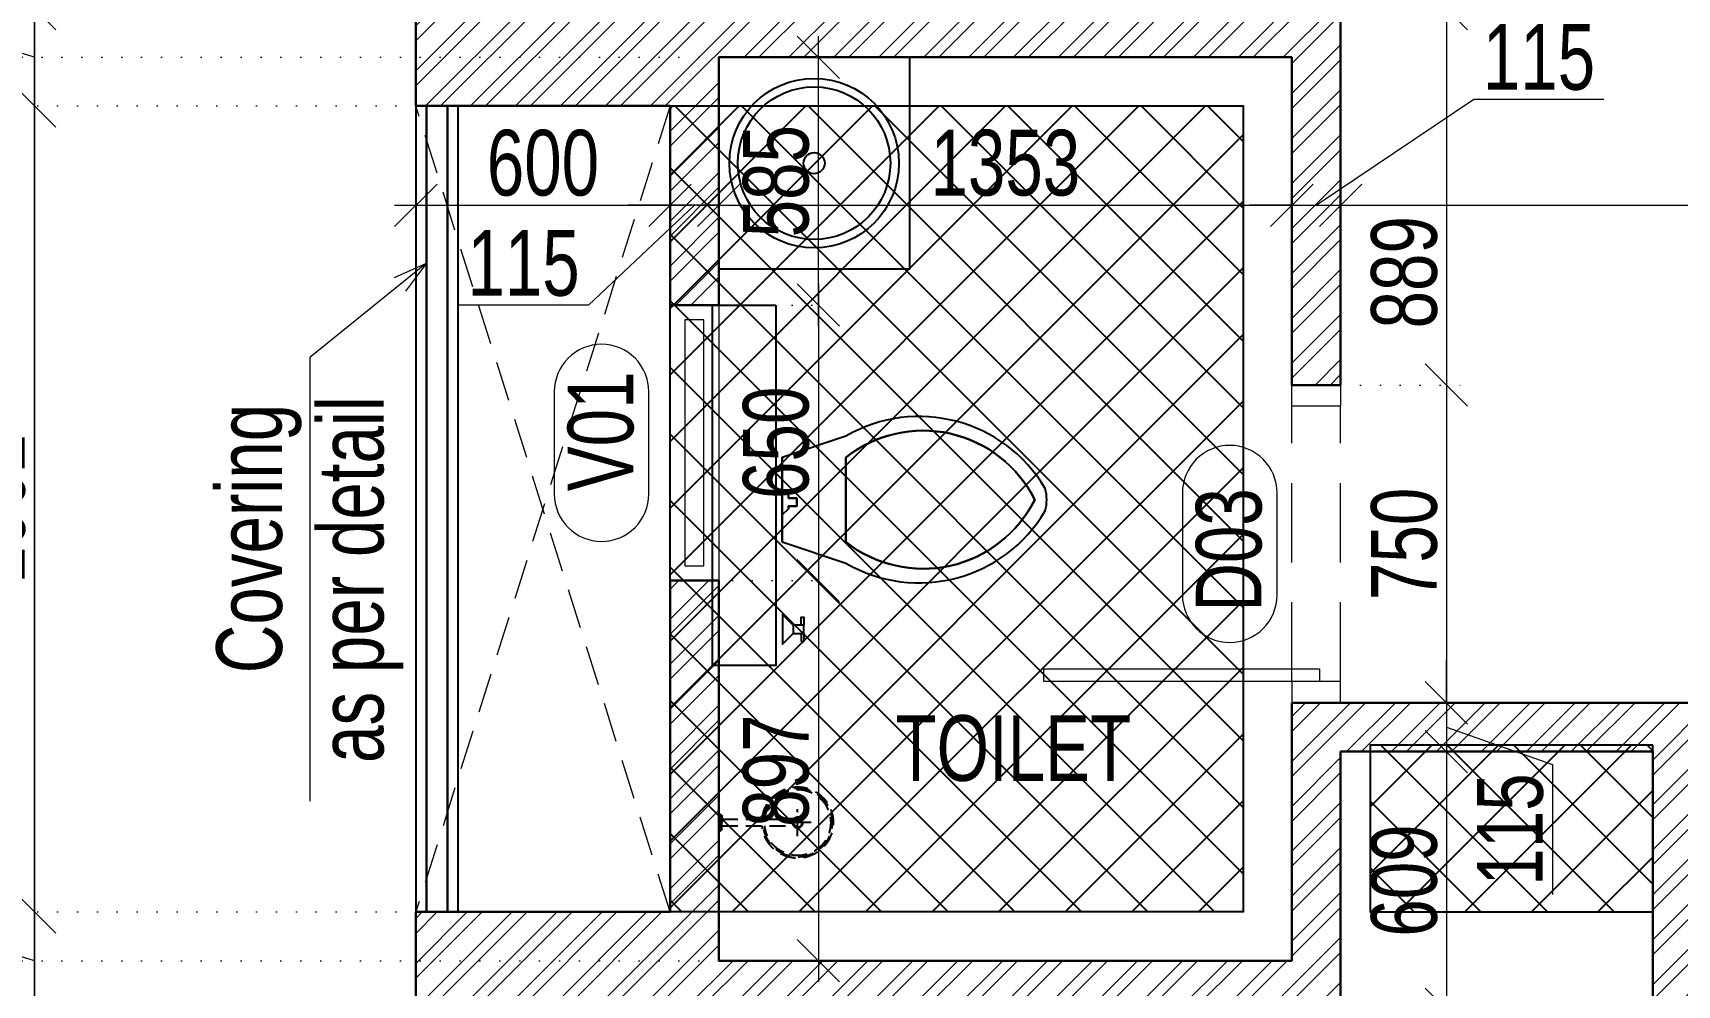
# Model space of a CAD drawing. Header units: inches. Extents: x 785882 to 928568, y 496782 to 576896.
# Drawn here: x 824806 to 828686, y 528476 to 530723 of the extents above; entities that cross this region are included whole.
import ezdxf
from ezdxf.enums import TextEntityAlignment as Align

# ---------------------------------------------------------------- set-up
doc = ezdxf.new("R2010")
doc.units = ezdxf.units.IN
doc.header["$LTSCALE"] = 750
doc.header["$MEASUREMENT"] = 0
for name, pattern in [('DOT', [0.25, 0, -0.25]), ('HIDDEN', [0.375, 0.25, -0.125]), ('HIDDEN2', [0.1875, 0.125, -0.0625])]:
    doc.linetypes.add(name, pattern=pattern)
for name, color, linetype, lineweight in [('DIMENSION WORKING-MSA', 222, 'Continuous', 13), ('DOOR NO-MSA', 4, 'Continuous', 9), ('DOOR-MSA', 50, 'Continuous', 13), ('DOTTED LINE-MSA', 3, 'HIDDEN2', 13), ('ELE-01-MSA', 7, 'Continuous', 30), ('TEXT DETAIL-MSA', 212, 'Continuous', 13), ('TEXT ROOM NAME-MSA', 210, 'Continuous', 13), ('WALL HATCH-MSA', 251, 'Continuous', 9), ('WALL-MSA', 32, 'Continuous', 30), ('WINDOE NO-MAS', 4, 'Continuous', 9), ('WINDOW-MSA', 50, 'Continuous', 13)]:
    doc.layers.add(name, color=color, linetype=linetype, lineweight=lineweight)
for name, color, linetype in [('ELE-02-MSA', 4, 'Continuous'), ('HATCH-SUNK 300MM-MSA', 47, 'Continuous'), ('P.FIXTURE', 7, 'Continuous')]:
    doc.layers.add(name, color=color, linetype=linetype)
doc.styles.add('125', font='swisscl.ttf', dxfattribs={"height": 125})
doc.styles.add('AR', font='swisscl.ttf')
doc.styles.add('ARIAL', font='swisscl.ttf', dxfattribs={"height": 360})
doc.styles.add('Arial-Reg+0.8Sc', font='swisscl.ttf')
doc.styles.add('MtXpl_Swis721_LtCn_B', font='swisscl.ttf')
doc.dimstyles.new('100 K.T', dxfattribs={"dimtxt": 360, "dimasz": 80, "dimexe": 0.18, "dimexo": 0.0625, "dimgap": 1, "dimtad": 1, "dimdec": 0, "dimzin": 0, "dimdsep": 46, "dimtxsty": 'ARIAL', "dimblk": 'DOT', "dimcen": 0.09, "dimse1": 1, "dimse2": 1, "dimclrd": 50, "dimclrt": 256, "dimadec": 0, "dimazin": 0, "dimtfac": 1, "dimtdec": 0, "dimtofl": 0, "dimtmove": 1, "dimatfit": 0, "dimfxl": 1, "dimtolj": 1, "dimtzin": 0, "dimlwd": -1, "dimarcsym": 0})
doc.dimstyles.new('WORKING DIM', dxfattribs={"dimtxt": 155, "dimasz": 100, "dimexe": 50, "dimexo": 0, "dimgap": 20, "dimtad": 1, "dimdec": 0, "dimzin": 0, "dimdsep": 46, "dimtxsty": 'AR', "dimblk": 'OBLIQUE', "dimcen": 0.09, "dimdle": 50, "dimclrd": 256, "dimclre": 250, "dimclrt": 256, "dimadec": 0, "dimazin": 0, "dimtfac": 1, "dimtdec": 0, "dimtofl": 0, "dimtmove": 1, "dimatfit": 0, "dimfxl": 1, "dimtolj": 1, "dimtzin": 0, "dimlwd": -1, "dimlwe": -1, "dimarcsym": 0})
pattern_1 = [(45, (0, 0), (-78.57724, 78.57724), []), (135, (0, 0), (-78.57724, -78.57724), [])]

# ---------------------------------------------------------------- blocks, each defined once
blk = doc.blocks.new('A$Ca69f7aba')
at = {"layer": 'WINDOW-MSA', "ltscale": 5000}
for points in [[(-750, 0), (-700, 0), (-700, -115), (-750, -115)], [(0, 0), (-50, 0), (-50, -115), (0, -115)], [(-50, -50), (-50, -700), (-80, -700), (-80, -50)]]:
    blk.add_lwpolyline(points, close=True, dxfattribs=at)
at = {"layer": 'WINDOW-MSA', "linetype": 'HIDDEN'}
blk.add_lwpolyline([(-50, 0), (-700, 0)], dxfattribs=at)
at = {"layer": 'WINDOW-MSA', "linetype": 'HIDDEN', "elevation": 0}
blk.add_lwpolyline([(-50, -115), (-700, -115)], dxfattribs=at)
blk = doc.blocks.new('t4tgg34')
for points in [[(375405.3, -62759.1), (375390.8, -62744.6), (375390.8, -62738.4), (375370.8, -62738.4), (375370.8, -62719.7), (375390.8, -62719.7), (375390.8, -62713.4), (375405.3, -62699), (375405.3, -62635.1), (375255.5, -62585.2, 0.412342), (374784.6, -62708.9, 0.132891), (374784.6, -62761, 0.412336), (375255.5, -62884.7), (375405.3, -62834.8)], [(375255.5, -62834.8, -0.475238), (374809.5, -62734.9, -0.475243), (375255.5, -62635.1)]]:
    blk.add_lwpolyline(points, format="xyb", close=True)
blk.add_lwpolyline([(375255.5, -62834.8), (375255.5, -62635.1, 0.475243), (374809.5, -62734.9, 0.475238), (375255.5, -62834.8, 0.489246)], format="xyb")
blk.add_lwpolyline([(375405.3, -62635.1), (375405.3, -62699), (375390.8, -62713.4), (375390.8, -62719.7), (375370.8, -62719.7), (375370.8, -62738.4), (375390.8, -62738.4), (375390.8, -62744.6), (375405.3, -62759.1), (375405.3, -62699), (375405.3, -62834.8)])
blk = doc.blocks.new('9')
at = {"linetype": 'Continuous'}
for p, q in [((709869.5, -390414.7), (709869.5, -390433.8)), ((709875.9, -390433.8), (709869.5, -390433.8)), ((709875.9, -390414.7), (709875.9, -390433.8))]:
    blk.add_line(p, q, dxfattribs=at)
for points in [[(709875.9, -390395.7), (709875.9, -390376.6), (709869.5, -390376.6), (709869.5, -390395.7)], [(709894.9, -390395.7), (709920.3, -390370.3), (709920.3, -390440.1), (709894.9, -390414.7)]]:
    blk.add_lwpolyline(points, dxfattribs=at)
blk.add_lwpolyline([(709894.9, -390414.7), (709869.5, -390414.7), (709869.5, -390395.7), (709894.9, -390395.7)], close=True, dxfattribs=at)
blk = doc.blocks.new('SHOWE')
at = {"linetype": 'HIDDEN', "ltscale": 0.2}
for p, q in [((3964261.3, -1171717.9), (3964261.3, -1171674.7)), ((3964261.3, -1171674.7), (3964263.3, -1171674.7)), ((3964264.2, -1171676.3), (3964264.2, -1171716.3)), ((3964268.7, -1171680.5), (3964268.7, -1171696.3)), ((3964268.7, -1171688.6), (3964437.5, -1171688.6)), ((3964268.7, -1171712), (3964268.7, -1171696.3)), ((3964479.2, -1171696.3), (3964415.6, -1171696.3)), ((3964447.4, -1171664.5), (3964447.4, -1171728.1)), ((3964261.3, -1171717.9), (3964263.3, -1171717.9)), ((3964268.7, -1171704), (3964437.5, -1171704))]:
    blk.add_line(p, q, dxfattribs=at)
for radius in [12.5, 10.6]:
    blk.add_circle((3964447.4, -1171696.3), radius, dxfattribs=at)
for centre, radius, start, end in [((3964447.4, -1171696.3), 84.1, 185.2383, 174.7617), ((3964447.4, -1171696.3), 81.4, 185.4105, 174.5895), ((3964447.4, -1171696.3), 78, 185.6496, 174.3504), ((3964262.4, -1171676.3), 1.76, 358.0282, 62.0821), ((3964259.8, -1171685.3), 10.1, 28.3436, 64.2104), ((3964262.4, -1171716.3), 1.76, 297.9179, 1.9718), ((3964259.8, -1171707.2), 10.1, 295.7896, 331.6564)]:
    blk.add_arc(centre, radius, start, end, dxfattribs=at)
blk = doc.blocks.new('_Oblique')
at = {"color": 0, "linetype": 'ByBlock', "lineweight": -2}
blk.add_line((-0.5, -0.5), (0.5, 0.5), dxfattribs=at)
blk = doc.blocks.new('*D198')
at = {"layer": 'Defpoints', "color": 0, "ltscale": 0.25, "transparency": 16777216}
for p in [(824809.5, 528648.7), (825709.5, 528648.7), (825709.5, 528418.7)]:
    blk.add_point(p, dxfattribs=at)
at = {"layer": 'DIMENSION WORKING-MSA', "ltscale": 0.25, "transparency": 16777216}
for p, q in [((824650, 528581.5), (824650, 528892.2)), ((824809.5, 528648.7), (824809.5, 528748.7)), ((824809.5, 528418.7), (824809.5, 528648.7)), ((824809.5, 528533.7), (824650, 528581.5)), ((824809.5, 528418.7), (824809.5, 528318.7))]:
    blk.add_line(p, q, dxfattribs=at)
at = {"layer": 'DIMENSION WORKING-MSA', "color": 250, "linetype": 'DOT', "ltscale": 0.25, "transparency": 16777216}
for p, q in [((825709.5, 528648.7), (824759.5, 528648.7)), ((825709.5, 528418.7), (824759.5, 528418.7))]:
    blk.add_line(p, q, dxfattribs=at)
at = {"layer": 'DIMENSION WORKING-MSA', "ltscale": 0.25, "transparency": 16777216, "xscale": 100, "yscale": 100, "zscale": 100}
for p, rotation in [((824809.5, 528648.7), 270), ((824809.5, 528418.7), 90)]:
    blk.add_blockref('_Oblique', p, dxfattribs=dict(at, rotation=rotation))
at = {"layer": 'DIMENSION WORKING-MSA', "ltscale": 0.25, "transparency": 16777216, "insert": (824550.5, 528736.8), "char_height": 155, "attachment_point": 5, "rotation": 90, "style": 'AR'}
blk.add_mtext('\\A1;230', dxfattribs=at)
blk = doc.blocks.new('*D199')
at = {"layer": 'Defpoints', "color": 0, "ltscale": 0.25, "transparency": 16777216}
for p in [(824809.5, 530550.9), (825709.5, 530550.9), (825709.5, 528648.7)]:
    blk.add_point(p, dxfattribs=at)
at = {"layer": 'DIMENSION WORKING-MSA', "ltscale": 0.25, "transparency": 16777216}
blk.add_line((824809.5, 528598.7), (824809.5, 530600.9), dxfattribs=at)
at = {"layer": 'DIMENSION WORKING-MSA', "color": 250, "linetype": 'DOT', "ltscale": 0.25, "transparency": 16777216}
for p, q in [((825709.5, 530550.9), (824759.5, 530550.9)), ((825709.5, 528648.7), (824759.5, 528648.7))]:
    blk.add_line(p, q, dxfattribs=at)
at = {"layer": 'DIMENSION WORKING-MSA', "ltscale": 0.25, "transparency": 16777216, "xscale": 100, "yscale": 100, "zscale": 100}
for p, rotation in [((824809.5, 530550.9), 90), ((824809.5, 528648.7), 270)]:
    blk.add_blockref('_Oblique', p, dxfattribs=dict(at, rotation=rotation))
at = {"layer": 'DIMENSION WORKING-MSA', "ltscale": 0.25, "transparency": 16777216, "insert": (824710.1, 529599.8), "char_height": 155, "attachment_point": 5, "rotation": 90, "style": 'AR'}
blk.add_mtext('\\A1;1902', dxfattribs=at)
blk = doc.blocks.new('*D200')
at = {"layer": 'Defpoints', "color": 0, "ltscale": 0.25, "transparency": 16777216}
for p in [(824809.5, 530780.9), (825709.5, 530780.9), (825709.5, 530550.9)]:
    blk.add_point(p, dxfattribs=at)
at = {"layer": 'DIMENSION WORKING-MSA', "ltscale": 0.25, "transparency": 16777216}
for p, q in [((824650, 530713.7), (824650, 531024.4)), ((824809.5, 530780.9), (824809.5, 530880.9)), ((824809.5, 530550.9), (824809.5, 530780.9)), ((824809.5, 530665.9), (824650, 530713.7)), ((824809.5, 530550.9), (824809.5, 530450.9))]:
    blk.add_line(p, q, dxfattribs=at)
at = {"layer": 'DIMENSION WORKING-MSA', "color": 250, "linetype": 'DOT', "ltscale": 0.25, "transparency": 16777216}
for p, q in [((825709.5, 530780.9), (824759.5, 530780.9)), ((825709.5, 530550.9), (824759.5, 530550.9))]:
    blk.add_line(p, q, dxfattribs=at)
at = {"layer": 'DIMENSION WORKING-MSA', "ltscale": 0.25, "transparency": 16777216, "xscale": 100, "yscale": 100, "zscale": 100}
for p, rotation in [((824809.5, 530780.9), 270), ((824809.5, 530550.9), 90)]:
    blk.add_blockref('_Oblique', p, dxfattribs=dict(at, rotation=rotation))
at = {"layer": 'DIMENSION WORKING-MSA', "ltscale": 0.25, "transparency": 16777216, "insert": (824550.5, 530869), "char_height": 155, "attachment_point": 5, "rotation": 90, "style": 'AR'}
blk.add_mtext('\\A1;230', dxfattribs=at)
blk = doc.blocks.new('*D249')
at = {"layer": 'Defpoints', "color": 0, "ltscale": 0.25, "transparency": 16777216}
for p in [(824159.5, 528533.7), (826424.5, 528533.7), (825709.5, 528418.7)]:
    blk.add_point(p, dxfattribs=at)
at = {"layer": 'DIMENSION WORKING-MSA', "ltscale": 0.25, "transparency": 16777216}
for p, q in [((824000.4, 528523.9), (824000.4, 528830.7)), ((824159.5, 528533.7), (824159.5, 528633.7)), ((824159.5, 528476.2), (824000.4, 528523.9)), ((824159.5, 528418.7), (824159.5, 528533.7)), ((824159.5, 528418.7), (824159.5, 528318.7))]:
    blk.add_line(p, q, dxfattribs=at)
at = {"layer": 'DIMENSION WORKING-MSA', "color": 250, "linetype": 'DOT', "ltscale": 0.25, "transparency": 16777216}
for p, q in [((826424.5, 528533.7), (824109.5, 528533.7)), ((825709.5, 528418.7), (824109.5, 528418.7))]:
    blk.add_line(p, q, dxfattribs=at)
at = {"layer": 'DIMENSION WORKING-MSA', "ltscale": 0.25, "transparency": 16777216, "xscale": 100, "yscale": 100, "zscale": 100}
for p, rotation in [((824159.5, 528533.7), 270), ((824159.5, 528418.7), 90)]:
    blk.add_blockref('_Oblique', p, dxfattribs=dict(at, rotation=rotation))
at = {"layer": 'DIMENSION WORKING-MSA', "ltscale": 0.25, "transparency": 16777216, "insert": (823901.3, 528677.3), "char_height": 155, "attachment_point": 5, "rotation": 90, "style": 'AR'}
blk.add_mtext('\\A1;115', dxfattribs=at)
blk = doc.blocks.new('*D250')
at = {"layer": 'Defpoints', "color": 0, "ltscale": 0.25, "transparency": 16777216}
for p in [(824159.5, 530665.9), (826424.5, 530665.9), (826424.5, 528533.7)]:
    blk.add_point(p, dxfattribs=at)
at = {"layer": 'DIMENSION WORKING-MSA', "ltscale": 0.25, "transparency": 16777216}
blk.add_line((824159.5, 528483.7), (824159.5, 530715.9), dxfattribs=at)
at = {"layer": 'DIMENSION WORKING-MSA', "color": 250, "linetype": 'DOT', "ltscale": 0.25, "transparency": 16777216}
for p, q in [((826424.5, 530665.9), (824109.5, 530665.9)), ((826424.5, 528533.7), (824109.5, 528533.7))]:
    blk.add_line(p, q, dxfattribs=at)
at = {"layer": 'DIMENSION WORKING-MSA', "ltscale": 0.25, "transparency": 16777216, "xscale": 100, "yscale": 100, "zscale": 100}
for p, rotation in [((824159.5, 530665.9), 90), ((824159.5, 528533.7), 270)]:
    blk.add_blockref('_Oblique', p, dxfattribs=dict(at, rotation=rotation))
at = {"layer": 'DIMENSION WORKING-MSA', "ltscale": 0.25, "transparency": 16777216, "insert": (824060.1, 529599.8), "char_height": 155, "attachment_point": 5, "rotation": 90, "style": 'AR'}
blk.add_mtext('\\A1;2132', dxfattribs=at)
blk = doc.blocks.new('*D251')
at = {"layer": 'Defpoints', "color": 0, "ltscale": 0.25, "transparency": 16777216}
for p in [(824159.5, 530780.9), (825709.5, 530780.9), (826424.5, 530665.9)]:
    blk.add_point(p, dxfattribs=at)
at = {"layer": 'DIMENSION WORKING-MSA', "ltscale": 0.25, "transparency": 16777216}
for p, q in [((824000.4, 530771.1), (824000.4, 531077.9)), ((824159.5, 530780.9), (824159.5, 530880.9)), ((824159.5, 530723.4), (824000.4, 530771.1)), ((824159.5, 530665.9), (824159.5, 530780.9)), ((824159.5, 530665.9), (824159.5, 530565.9))]:
    blk.add_line(p, q, dxfattribs=at)
at = {"layer": 'DIMENSION WORKING-MSA', "color": 250, "linetype": 'DOT', "ltscale": 0.25, "transparency": 16777216}
for p, q in [((825709.5, 530780.9), (824109.5, 530780.9)), ((826424.5, 530665.9), (824109.5, 530665.9))]:
    blk.add_line(p, q, dxfattribs=at)
at = {"layer": 'DIMENSION WORKING-MSA', "ltscale": 0.25, "transparency": 16777216, "xscale": 100, "yscale": 100, "zscale": 100}
for p, rotation in [((824159.5, 530780.9), 270), ((824159.5, 530665.9), 90)]:
    blk.add_blockref('_Oblique', p, dxfattribs=dict(at, rotation=rotation))
at = {"layer": 'DIMENSION WORKING-MSA', "ltscale": 0.25, "transparency": 16777216, "insert": (823901.3, 530924.5), "char_height": 155, "attachment_point": 5, "rotation": 90, "style": 'AR'}
blk.add_mtext('\\A1;115', dxfattribs=at)
blk = doc.blocks.new('*D278')
at = {"layer": 'Defpoints', "color": 0, "ltscale": 0.25, "transparency": 16777216}
for p in [(823509.5, 563204), (826309.5, 563204), (826309.5, 504339.5)]:
    blk.add_point(p, dxfattribs=at)
at = {"layer": 'DIMENSION WORKING-MSA', "ltscale": 0.25, "transparency": 16777216}
blk.add_line((823509.5, 504289.5), (823509.5, 563254), dxfattribs=at)
at = {"layer": 'DIMENSION WORKING-MSA', "color": 250, "linetype": 'DOT', "ltscale": 0.25, "transparency": 16777216}
for p, q in [((826309.5, 563204), (823459.5, 563204)), ((826309.5, 504339.5), (823459.5, 504339.5))]:
    blk.add_line(p, q, dxfattribs=at)
at = {"layer": 'DIMENSION WORKING-MSA', "ltscale": 0.25, "transparency": 16777216, "xscale": 100, "yscale": 100, "zscale": 100}
for p, rotation in [((823509.5, 563204), 90), ((823509.5, 504339.5), 270)]:
    blk.add_blockref('_Oblique', p, dxfattribs=dict(at, rotation=rotation))
at = {"layer": 'DIMENSION WORKING-MSA', "ltscale": 0.25, "transparency": 16777216, "insert": (823410.1, 533771.7), "char_height": 155, "attachment_point": 5, "rotation": 90, "style": 'AR'}
blk.add_mtext('\\A1;58865', dxfattribs=at)
blk = doc.blocks.new('Win-Tag-03')
blk.add_lwpolyline([(-130, 120), (130, 120, -0.414214), (250, 0), (250, 0, -0.414214), (130, -120), (-130, -120, -0.414214), (-250, 0), (-250, 0, -0.414214)], format="xyb", close=True)
blk = doc.blocks.new('*D1130')
at = {"layer": 'Defpoints', "color": 0, "ltscale": 0.25, "transparency": 16777216}
for p in [(826659.5, 530665.9), (826659.5, 530665.9), (826409.5, 530080.9)]:
    blk.add_point(p, dxfattribs=at)
at = {"layer": 'DIMENSION WORKING-MSA', "ltscale": 0.25, "transparency": 16777216}
blk.add_line((826659.5, 530030.9), (826659.5, 530715.9), dxfattribs=at)
at = {"layer": 'DIMENSION WORKING-MSA', "color": 250, "linetype": 'DOT', "ltscale": 0.25, "transparency": 16777216}
for p, q in [((826659.5, 530665.9), (826709.5, 530665.9)), ((826409.5, 530080.9), (826709.5, 530080.9))]:
    blk.add_line(p, q, dxfattribs=at)
at = {"layer": 'DIMENSION WORKING-MSA', "ltscale": 0.25, "transparency": 16777216, "xscale": 100, "yscale": 100, "zscale": 100}
for p, rotation in [((826659.5, 530665.9), 90), ((826659.5, 530080.9), 270)]:
    blk.add_blockref('_Oblique', p, dxfattribs=dict(at, rotation=rotation))
at = {"layer": 'DIMENSION WORKING-MSA', "ltscale": 0.25, "transparency": 16777216, "insert": (826560.1, 530373.4), "char_height": 155, "attachment_point": 5, "rotation": 90, "style": 'AR'}
blk.add_mtext('\\A1;585', dxfattribs=at)
blk = doc.blocks.new('*D1131')
at = {"layer": 'Defpoints', "color": 0, "ltscale": 0.25, "transparency": 16777216}
for p in [(826409.5, 530080.9), (826409.5, 529430.9), (826659.5, 529430.9)]:
    blk.add_point(p, dxfattribs=at)
at = {"layer": 'DIMENSION WORKING-MSA', "ltscale": 0.25, "transparency": 16777216}
blk.add_line((826659.5, 530130.9), (826659.5, 529380.9), dxfattribs=at)
at = {"layer": 'DIMENSION WORKING-MSA', "color": 250, "linetype": 'DOT', "ltscale": 0.25, "transparency": 16777216}
for p, q in [((826409.5, 530080.9), (826709.5, 530080.9)), ((826409.5, 529430.9), (826709.5, 529430.9))]:
    blk.add_line(p, q, dxfattribs=at)
at = {"layer": 'DIMENSION WORKING-MSA', "ltscale": 0.25, "transparency": 16777216, "xscale": 100, "yscale": 100, "zscale": 100}
for p, rotation in [((826659.5, 530080.9), 90), ((826659.5, 529430.9), 270)]:
    blk.add_blockref('_Oblique', p, dxfattribs=dict(at, rotation=rotation))
at = {"layer": 'DIMENSION WORKING-MSA', "ltscale": 0.25, "transparency": 16777216, "insert": (826560.1, 529755.9), "char_height": 155, "attachment_point": 5, "rotation": 90, "style": 'AR'}
blk.add_mtext('\\A1;650', dxfattribs=at)
blk = doc.blocks.new('*D1132')
at = {"layer": 'Defpoints', "color": 0, "ltscale": 0.25, "transparency": 16777216}
for p in [(826409.5, 529430.9), (826659.5, 528533.7), (826659.5, 528533.7)]:
    blk.add_point(p, dxfattribs=at)
at = {"layer": 'DIMENSION WORKING-MSA', "ltscale": 0.25, "transparency": 16777216}
blk.add_line((826659.5, 529480.9), (826659.5, 528483.7), dxfattribs=at)
at = {"layer": 'DIMENSION WORKING-MSA', "color": 250, "linetype": 'DOT', "ltscale": 0.25, "transparency": 16777216}
for p, q in [((826409.5, 529430.9), (826709.5, 529430.9)), ((826659.5, 528533.7), (826709.5, 528533.7))]:
    blk.add_line(p, q, dxfattribs=at)
at = {"layer": 'DIMENSION WORKING-MSA', "ltscale": 0.25, "transparency": 16777216, "xscale": 100, "yscale": 100, "zscale": 100}
for p, rotation in [((826659.5, 529430.9), 90), ((826659.5, 528533.7), 270)]:
    blk.add_blockref('_Oblique', p, dxfattribs=dict(at, rotation=rotation))
at = {"layer": 'DIMENSION WORKING-MSA', "ltscale": 0.25, "transparency": 16777216, "insert": (826560.1, 528982.3), "char_height": 155, "attachment_point": 5, "rotation": 90, "style": 'AR'}
blk.add_mtext('\\A1;897', dxfattribs=at)
blk = doc.blocks.new('*D1124')
at = {"layer": 'Defpoints', "color": 0, "ltscale": 0.25, "transparency": 16777216}
for p in [(827892, 530780.9), (827892, 529892.3), (828142, 529892.3)]:
    blk.add_point(p, dxfattribs=at)
at = {"layer": 'DIMENSION WORKING-MSA', "ltscale": 0.25, "transparency": 16777216}
blk.add_line((828142, 530830.9), (828142, 529842.3), dxfattribs=at)
at = {"layer": 'DIMENSION WORKING-MSA', "color": 250, "linetype": 'DOT', "ltscale": 0.25, "transparency": 16777216}
for p, q in [((827892, 530780.9), (828192, 530780.9)), ((827892, 529892.3), (828192, 529892.3))]:
    blk.add_line(p, q, dxfattribs=at)
at = {"layer": 'DIMENSION WORKING-MSA', "ltscale": 0.25, "transparency": 16777216, "xscale": 100, "yscale": 100, "zscale": 100}
for p, rotation in [((828142, 530780.9), 90), ((828142, 529892.3), 270)]:
    blk.add_blockref('_Oblique', p, dxfattribs=dict(at, rotation=rotation))
at = {"layer": 'DIMENSION WORKING-MSA', "ltscale": 0.25, "transparency": 16777216, "insert": (828042.7, 530158.4), "char_height": 155, "attachment_point": 5, "rotation": 90, "style": 'AR'}
blk.add_mtext('\\A1;889', dxfattribs=at)
blk = doc.blocks.new('*D1125')
at = {"layer": 'Defpoints', "color": 0, "ltscale": 0.25, "transparency": 16777216}
for p in [(827892, 529892.3), (828142, 529142.3), (828142, 529142.3)]:
    blk.add_point(p, dxfattribs=at)
at = {"layer": 'DIMENSION WORKING-MSA', "ltscale": 0.25, "transparency": 16777216}
blk.add_line((828142, 529942.3), (828142, 529092.3), dxfattribs=at)
at = {"layer": 'DIMENSION WORKING-MSA', "color": 250, "linetype": 'DOT', "ltscale": 0.25, "transparency": 16777216}
for p, q in [((827892, 529892.3), (828192, 529892.3)), ((828142, 529142.3), (828192, 529142.3))]:
    blk.add_line(p, q, dxfattribs=at)
at = {"layer": 'DIMENSION WORKING-MSA', "ltscale": 0.25, "transparency": 16777216, "xscale": 100, "yscale": 100, "zscale": 100}
for p, rotation in [((828142, 529892.3), 90), ((828142, 529142.3), 270)]:
    blk.add_blockref('_Oblique', p, dxfattribs=dict(at, rotation=rotation))
at = {"layer": 'DIMENSION WORKING-MSA', "ltscale": 0.25, "transparency": 16777216, "insert": (828042.7, 529517.3), "char_height": 155, "attachment_point": 5, "rotation": 90, "style": 'AR'}
blk.add_mtext('\\A1;750', dxfattribs=at)
blk = doc.blocks.new('*D1126')
at = {"layer": 'Defpoints', "color": 0, "ltscale": 0.25, "transparency": 16777216}
for p in [(828142, 529142.3), (828142, 529027.3), (828142, 529027.3)]:
    blk.add_point(p, dxfattribs=at)
at = {"layer": 'DIMENSION WORKING-MSA', "ltscale": 0.25, "transparency": 16777216}
for p, q in [((828142, 529142.3), (828142, 529242.3)), ((828142, 529142.3), (828142, 529027.3)), ((828142, 529084.8), (828392, 528996.8)), ((828142, 529027.3), (828142, 528927.3)), ((828392, 528996.8), (828392, 528690))]:
    blk.add_line(p, q, dxfattribs=at)
at = {"layer": 'DIMENSION WORKING-MSA', "color": 250, "linetype": 'DOT', "ltscale": 0.25, "transparency": 16777216}
for p, q in [((828142, 529142.3), (828192, 529142.3)), ((828142, 529027.3), (828192, 529027.3))]:
    blk.add_line(p, q, dxfattribs=at)
at = {"layer": 'DIMENSION WORKING-MSA', "ltscale": 0.25, "transparency": 16777216, "xscale": 100, "yscale": 100, "zscale": 100}
for p, rotation in [((828142, 529142.3), 270), ((828142, 529027.3), 90)]:
    blk.add_blockref('_Oblique', p, dxfattribs=dict(at, rotation=rotation))
at = {"layer": 'DIMENSION WORKING-MSA', "ltscale": 0.25, "transparency": 16777216, "insert": (828293, 528843.4), "char_height": 155, "attachment_point": 5, "rotation": 90, "style": 'AR'}
blk.add_mtext('\\A1;115', dxfattribs=at)
blk = doc.blocks.new('*D1127')
at = {"layer": 'Defpoints', "color": 0, "ltscale": 0.25, "transparency": 16777216}
for p in [(828142, 529027.3), (827892, 528418.7), (828142, 528418.7)]:
    blk.add_point(p, dxfattribs=at)
at = {"layer": 'DIMENSION WORKING-MSA', "ltscale": 0.25, "transparency": 16777216}
blk.add_line((828142, 529077.3), (828142, 528368.7), dxfattribs=at)
at = {"layer": 'DIMENSION WORKING-MSA', "color": 250, "linetype": 'DOT', "ltscale": 0.25, "transparency": 16777216}
for p, q in [((828142, 529027.3), (828192, 529027.3)), ((827892, 528418.7), (828192, 528418.7))]:
    blk.add_line(p, q, dxfattribs=at)
at = {"layer": 'DIMENSION WORKING-MSA', "ltscale": 0.25, "transparency": 16777216, "xscale": 100, "yscale": 100, "zscale": 100}
for p, rotation in [((828142, 529027.3), 90), ((828142, 528418.7), 270)]:
    blk.add_blockref('_Oblique', p, dxfattribs=dict(at, rotation=rotation))
at = {"layer": 'DIMENSION WORKING-MSA', "ltscale": 0.25, "transparency": 16777216, "insert": (828042.7, 528723), "char_height": 155, "attachment_point": 5, "rotation": 90, "style": 'AR'}
blk.add_mtext('\\A1;609', dxfattribs=at)
blk = doc.blocks.new('*D1095')
at = {"layer": 'Defpoints', "color": 0, "ltscale": 0.25, "transparency": 16777216}
for p in [(825709.5, 530550.9), (826309.5, 530550.9), (826309.5, 530316.6)]:
    blk.add_point(p, dxfattribs=at)
at = {"layer": 'DIMENSION WORKING-MSA', "color": 250, "linetype": 'DOT', "ltscale": 0.25, "transparency": 16777216}
for p, q in [((825709.5, 530550.9), (825709.5, 530266.6)), ((826309.5, 530550.9), (826309.5, 530266.6))]:
    blk.add_line(p, q, dxfattribs=at)
at = {"layer": 'DIMENSION WORKING-MSA', "ltscale": 0.25, "transparency": 16777216}
blk.add_line((825659.5, 530316.6), (826359.5, 530316.6), dxfattribs=at)
at = {"layer": 'DIMENSION WORKING-MSA', "ltscale": 0.25, "transparency": 16777216, "xscale": 100, "yscale": 100, "zscale": 100, "rotation": 180}
blk.add_blockref('_Oblique', (825709.5, 530316.6), dxfattribs=at)
at = {"layer": 'DIMENSION WORKING-MSA', "ltscale": 0.25, "transparency": 16777216, "xscale": 100, "yscale": 100, "zscale": 100}
blk.add_blockref('_Oblique', (826309.5, 530316.6), dxfattribs=at)
at = {"layer": 'DIMENSION WORKING-MSA', "ltscale": 0.25, "transparency": 16777216, "insert": (826009.5, 530415.9), "char_height": 155, "attachment_point": 5, "style": 'AR'}
blk.add_mtext('\\A1;600', dxfattribs=at)
blk = doc.blocks.new('*D1096')
at = {"layer": 'Defpoints', "color": 0, "ltscale": 0.25, "transparency": 16777216}
for p in [(826424.5, 530665.9), (827777, 530665.9), (827777, 530316.6)]:
    blk.add_point(p, dxfattribs=at)
at = {"layer": 'DIMENSION WORKING-MSA', "color": 250, "linetype": 'DOT', "ltscale": 0.25, "transparency": 16777216}
for p, q in [((826424.5, 530665.9), (826424.5, 530266.6)), ((827777, 530665.9), (827777, 530266.6))]:
    blk.add_line(p, q, dxfattribs=at)
at = {"layer": 'DIMENSION WORKING-MSA', "ltscale": 0.25, "transparency": 16777216}
blk.add_line((826374.5, 530316.6), (827827, 530316.6), dxfattribs=at)
at = {"layer": 'DIMENSION WORKING-MSA', "ltscale": 0.25, "transparency": 16777216, "xscale": 100, "yscale": 100, "zscale": 100, "rotation": 180}
blk.add_blockref('_Oblique', (826424.5, 530316.6), dxfattribs=at)
at = {"layer": 'DIMENSION WORKING-MSA', "ltscale": 0.25, "transparency": 16777216, "xscale": 100, "yscale": 100, "zscale": 100}
blk.add_blockref('_Oblique', (827777, 530316.6), dxfattribs=at)
at = {"layer": 'DIMENSION WORKING-MSA', "ltscale": 0.25, "transparency": 16777216, "insert": (827100.8, 530416), "char_height": 155, "attachment_point": 5, "style": 'AR'}
blk.add_mtext('\\A1;1353', dxfattribs=at)
blk = doc.blocks.new('*D1097')
at = {"layer": 'Defpoints', "color": 0, "ltscale": 0.25, "transparency": 16777216}
for p in [(826424.5, 530665.9), (826309.5, 530550.9), (826309.5, 530316.6)]:
    blk.add_point(p, dxfattribs=at)
at = {"layer": 'DIMENSION WORKING-MSA', "color": 250, "linetype": 'DOT', "ltscale": 0.25, "transparency": 16777216}
for p, q in [((826424.5, 530665.9), (826424.5, 530266.6)), ((826309.5, 530550.9), (826309.5, 530266.6))]:
    blk.add_line(p, q, dxfattribs=at)
at = {"layer": 'DIMENSION WORKING-MSA', "ltscale": 0.25, "transparency": 16777216}
for p, q in [((826367, 530316.6), (826117.2, 530080.4)), ((826309.5, 530316.6), (826209.5, 530316.6)), ((826424.5, 530316.6), (826309.5, 530316.6)), ((826424.5, 530316.6), (826524.5, 530316.6)), ((826117.2, 530080.4), (825810.3, 530080.4))]:
    blk.add_line(p, q, dxfattribs=at)
at = {"layer": 'DIMENSION WORKING-MSA', "ltscale": 0.25, "transparency": 16777216, "xscale": 100, "yscale": 100, "zscale": 100}
blk.add_blockref('_Oblique', (826309.5, 530316.6), dxfattribs=at)
at = {"layer": 'DIMENSION WORKING-MSA', "ltscale": 0.25, "transparency": 16777216, "xscale": 100, "yscale": 100, "zscale": 100, "rotation": 180}
blk.add_blockref('_Oblique', (826424.5, 530316.6), dxfattribs=at)
at = {"layer": 'DIMENSION WORKING-MSA', "ltscale": 0.25, "transparency": 16777216, "insert": (825963.7, 530179.5), "char_height": 155, "attachment_point": 5, "style": 'AR'}
blk.add_mtext('\\A1;115', dxfattribs=at)
blk = doc.blocks.new('*D1098')
at = {"layer": 'Defpoints', "color": 0, "ltscale": 0.25, "transparency": 16777216}
for p in [(827777, 530316.6), (827892, 530316.6), (827892, 530316.6)]:
    blk.add_point(p, dxfattribs=at)
at = {"layer": 'DIMENSION WORKING-MSA', "ltscale": 0.25, "transparency": 16777216}
for p, q in [((827834.5, 530316.6), (828206.9, 530566.6)), ((828206.9, 530566.6), (828513.7, 530566.6)), ((827777, 530316.6), (827677, 530316.6)), ((827777, 530316.6), (827892, 530316.6)), ((827892, 530316.6), (827992, 530316.6))]:
    blk.add_line(p, q, dxfattribs=at)
at = {"layer": 'DIMENSION WORKING-MSA', "color": 250, "linetype": 'DOT', "ltscale": 0.25, "transparency": 16777216}
for p, q in [((827777, 530316.6), (827777, 530366.6)), ((827892, 530316.6), (827892, 530366.6))]:
    blk.add_line(p, q, dxfattribs=at)
at = {"layer": 'DIMENSION WORKING-MSA', "ltscale": 0.25, "transparency": 16777216, "xscale": 100, "yscale": 100, "zscale": 100}
blk.add_blockref('_Oblique', (827777, 530316.6), dxfattribs=at)
at = {"layer": 'DIMENSION WORKING-MSA', "ltscale": 0.25, "transparency": 16777216, "xscale": 100, "yscale": 100, "zscale": 100, "rotation": 180}
blk.add_blockref('_Oblique', (827892, 530316.6), dxfattribs=at)
at = {"layer": 'DIMENSION WORKING-MSA', "ltscale": 0.25, "transparency": 16777216, "insert": (828360.3, 530665.6), "char_height": 155, "attachment_point": 5, "style": 'AR'}
blk.add_mtext('\\A1;115', dxfattribs=at)
blk = doc.blocks.new('*D1099')
at = {"layer": 'Defpoints', "color": 0, "ltscale": 0.25, "transparency": 16777216}
for p in [(827892, 530316.6), (832082.3, 530316.6), (832082.3, 530316.6)]:
    blk.add_point(p, dxfattribs=at)
at = {"layer": 'DIMENSION WORKING-MSA', "color": 250, "linetype": 'DOT', "ltscale": 0.25, "transparency": 16777216}
for p, q in [((827892, 530316.6), (827892, 530366.6)), ((832082.3, 530316.6), (832082.3, 530366.6))]:
    blk.add_line(p, q, dxfattribs=at)
at = {"layer": 'DIMENSION WORKING-MSA', "ltscale": 0.25, "transparency": 16777216}
blk.add_line((827842, 530316.6), (832132.3, 530316.6), dxfattribs=at)
at = {"layer": 'DIMENSION WORKING-MSA', "ltscale": 0.25, "transparency": 16777216, "xscale": 100, "yscale": 100, "zscale": 100, "rotation": 180}
blk.add_blockref('_Oblique', (827892, 530316.6), dxfattribs=at)
at = {"layer": 'DIMENSION WORKING-MSA', "ltscale": 0.25, "transparency": 16777216, "xscale": 100, "yscale": 100, "zscale": 100}
blk.add_blockref('_Oblique', (832082.3, 530316.6), dxfattribs=at)
at = {"layer": 'DIMENSION WORKING-MSA', "ltscale": 0.25, "transparency": 16777216, "insert": (829333.8, 530415.9), "char_height": 155, "attachment_point": 5, "style": 'AR'}
blk.add_mtext('\\A1;4190', dxfattribs=at)
blk = doc.blocks.new('_Dot')
at = {"linetype": 'ByBlock', "lineweight": -2}
blk.add_line((-0.5, 0), (-1, 0), dxfattribs=at)
at = {"linetype": 'ByBlock', "const_width": 0.5}
blk.add_lwpolyline([(-0.25, 0, 1), (0.25, 0, 1)], format="xyb", close=True, dxfattribs=at)
blk = doc.blocks.new('A$C59c041b7')
at = {"layer": 'HATCH-SUNK 300MM-MSA', "transparency": 33554559}
h = blk.add_hatch(dxfattribs=at)
h.set_pattern_fill('ANSI37', color=256, scale=35)
h.set_pattern_definition(pattern_1)
h.paths.add_polyline_path([(0, -32653.1), (1352.5, -32653.1), (1352.5, -34555.3), (0, -34555.3)])
h = blk.add_hatch(dxfattribs=at)
h.set_pattern_fill('ANSI37', color=256, scale=35)
h.set_pattern_definition(pattern_1)
h.paths.add_polyline_path([(2319.3, -34161.7), (1652.5, -34161.7), (1652.5, -34555.3), (2319.3, -34555.3)])
at = {"layer": 'HATCH-SUNK 300MM-MSA'}
for points in [[(0, -32653.1), (1352.5, -32653.1), (1352.5, -34555.3), (0, -34555.3)], [(2319.3, -34161.7), (1652.5, -34161.7), (1652.5, -34555.3), (2319.3, -34555.3)]]:
    blk.add_lwpolyline(points, close=True, dxfattribs=at)

msp = doc.modelspace()

# ---------------------------------------------------------------- hatches: boundary and pattern name
at = {"layer": 'WALL HATCH-MSA'}
h = msp.add_hatch(dxfattribs=at)
h.set_pattern_fill('ANSI32', color=256, scale=200)
h.paths.add_polyline_path([(826309.5, 530550.9), (826309.5, 530080.9), (826424.5, 530080.9), (826424.5, 530665.9), (827777, 530665.9), (827777, 529892.3), (827892, 529892.3), (827892, 530780.9), (825709.5, 530780.9), (825709.5, 530550.9)])
h = msp.add_hatch(dxfattribs=at)
h.set_pattern_fill('ANSI32', color=256, scale=200)
h.set_pattern_definition([(45, (0, 15), (-53.0330086, 53.0330086), []), (45, (35.355, 15), (-53.0330086, 53.0330086), [])])
h.paths.add_polyline_path([(827892, 528418.7), (827892, 529027.3), (828628.8, 529027.3), (828628.8, 528418.7), (828743.8, 528418.7), (828743.8, 529027.3), (832082.3, 529027.3), (832082.3, 528592.3), (832197.3, 528592.3), (832197.3, 529142.3), (827777, 529142.3), (827777, 528533.7), (826424.5, 528533.7), (826424.5, 529430.9), (826309.5, 529430.9), (826309.5, 528648.7), (825709.5, 528648.7), (825709.5, 528418.7)])

# ---------------------------------------------------------------- linework, layer by layer
at = {"layer": 'Defpoints', "color": 1, "lineweight": 0}
msp.add_lwpolyline([(848535.9, 564104), (824809.5, 564104), (824809.5, 503439.5), (848535.9, 503439.5)], close=True, dxfattribs=at)
at = {"layer": 'DOTTED LINE-MSA'}
for points in [[(826309.5, 530550.9), (825709.5, 528648.7)], [(826309.5, 528648.7), (825709.5, 530550.9)]]:
    msp.add_lwpolyline(points, dxfattribs=at)
at = {"layer": 'ELE-01-MSA'}
for p, q in [((825734.5, 530550.9), (825734.5, 528648.7)), ((825784.5, 528648.7), (825784.5, 530550.9))]:
    msp.add_line(p, q, dxfattribs=at)
at = {"layer": 'ELE-02-MSA'}
for p, q in [((825709.5, 530550.9), (825709.5, 528648.7)), ((825809.5, 528648.7), (825809.5, 530550.9))]:
    msp.add_line(p, q, dxfattribs=at)
at = {"layer": 'P.FIXTURE'}
for points in [[(826424.5, 530665.9), (826874.5, 530665.9), (826874.5, 530165.9), (826424.5, 530165.9)], [(826559.5, 530080.9), (826559.5, 529230.8), (826409.5, 529230.8), (826409.5, 530080.9)]]:
    msp.add_lwpolyline(points, close=True, dxfattribs=at)
for radius in [200, 180, 25]:
    msp.add_circle((826649.5, 530415.9), radius, dxfattribs=at)
at = {"layer": 'WALL-MSA'}
for p, q in [((825709.5, 530550.9), (825709.5, 530780.9)), ((827892, 529892.3), (827892, 530780.9)), ((826424.5, 530080.9), (826424.5, 530665.9)), ((827777, 530665.9), (826424.5, 530665.9)), ((827777, 529892.3), (827777, 530665.9, 0)), ((826309.5, 530550.9), (825709.5, 530550.9)), ((826309.5, 530080.9), (826309.5, 530550.9)), ((826424.5, 530080.9), (826309.5, 530080.9)), ((827892, 529892.3), (827777, 529892.3)), ((826309.5, 528648.7), (826309.5, 529430.9)), ((826424.5, 529430.9), (826309.5, 529430.9)), ((826424.5, 528533.7), (826424.5, 529430.9)), ((827777, 529142.3), (832197.3, 529142.3)), ((827777, 529142.3, 0), (827777, 528533.7)), ((827892, 529027.3), (828628.8, 529027.3)), ((827892, 529027.3), (827892, 528418.7)), ((828628.8, 528418.7), (828628.8, 529027.3)), ((825709.5, 528418.7), (825709.5, 528648.7)), ((825709.5, 528648.7), (826309.5, 528648.7)), ((826424.5, 528533.7), (827777, 528533.7))]:
    msp.add_line(p, q, dxfattribs=at)
at = {"layer": 'WINDOW-MSA'}
for p, q in [((826309.5, 530080.9), (826309.5, 529430.9)), ((826424.5, 530080.9), (826424.5, 529430.9))]:
    msp.add_line(p, q, dxfattribs=at)
msp.add_lwpolyline([(826389.5, 529465.9), (826389.5, 530045.9), (826344.5, 530045.9), (826344.5, 529465.9)], close=True, dxfattribs=at)

# ---------------------------------------------------------------- block references
at = {"layer": 'DOOR NO-MSA', "xscale": -0.9300595238095237, "yscale": 0.9300595238095237, "zscale": 0.9300595238095237, "rotation": 270.0000000000001}
msp.add_blockref('Win-Tag-03', (827630.4, 529517.3, 0), dxfattribs=at)
at = {"layer": 'DOOR-MSA', "rotation": 270.0000000000001}
msp.add_blockref('A$Ca69f7aba', (827892, 529142.3), dxfattribs=at)
at = {"layer": 'HATCH-SUNK 300MM-MSA'}
msp.add_blockref('A$C59c041b7', (826309.5, 563204), dxfattribs=at)
at = {"layer": 'P.FIXTURE', "rotation": 180}
msp.add_blockref('t4tgg34', (1201979.7, 466886.8), dxfattribs=at)
at = {"layer": 'P.FIXTURE', "xscale": -1}
msp.add_blockref('9', (1536494.9, 919721), dxfattribs=at)
at = {"layer": 'P.FIXTURE', "lineweight": 30, "xscale": -1, "rotation": 180}
msp.add_blockref('SHOWE', (-3137836.8, -642836.5), dxfattribs=at)
at = {"layer": 'WINDOE NO-MAS', "xscale": -0.9300595238095237, "yscale": 0.9300595238095237, "zscale": 0.9300595238095237, "rotation": 270.0000000000001}
msp.add_blockref('Win-Tag-03', (826147.9, 529755.9), dxfattribs=at)

# ---------------------------------------------------------------- texts
at = {"layer": 'DOOR NO-MSA', "style": 'Arial-Reg+0.8Sc'}
msp.add_text('D03', height=155, rotation=90, dxfattribs=at).set_placement((827627.9, 529503.1, 0), align=Align.MIDDLE_CENTER)
at = {"layer": 'TEXT DETAIL-MSA', "style": '125'}
for s, p in [('Covering', (825316, 529530)), ('as per detail', (825555.7, 529433.3))]:
    msp.add_text(s, height=155, rotation=90, dxfattribs=at).set_placement(p, align=Align.MIDDLE_CENTER)
at = {"layer": 'TEXT ROOM NAME-MSA', "lineweight": 0, "style": 'MtXpl_Swis721_LtCn_B'}
msp.add_text('TOILET', height=155, dxfattribs=at).set_placement((826841.5, 528958.1))
at = {"layer": 'WINDOE NO-MAS', "style": 'Arial-Reg+0.8Sc'}
msp.add_text('V01', height=155, rotation=90, dxfattribs=at).set_placement((826145.3, 529783), align=Align.MIDDLE_CENTER)

# ---------------------------------------------------------------- dimensions: what is measured, and where the dimension line sits
at = {"layer": 'DIMENSION WORKING-MSA', "ltscale": 0.25}
for base, p1, p2, angle, picture, middle in [((823509.494952, 563203.9564724), (826309.4949525, 504339.4564721), (826309.4949525, 563203.9564724), 90, '*D278', (823410.1158563, 533771.7064723)), ((824159.5, 530780.9), (826424.5, 530665.9), (825709.5, 530780.9), 90, '*D251', (823901.3, 530791.1)), ((824809.5, 530780.9), (825709.5, 530550.9), (825709.5, 530780.9), 90, '*D200', (824550.5, 530733.7)), ((824159.5, 530665.9), (826424.5, 528533.7), (826424.5, 530665.9), 90, '*D250', (824060.1, 529599.8)), ((826659.5, 530665.9), (826409.5, 530080.9), (826659.5, 530665.9), 270, '*D1130', (826560.1, 530373.4)), ((824809.5, 530550.9), (825709.5, 528648.7), (825709.5, 530550.9), 90, '*D199', (824710.1, 529599.8)), ((826659.5, 529430.9), (826409.5, 530080.9), (826409.5, 529430.9), 270, '*D1131', (826560.1, 529755.9)), ((828142, 529142.3), (827892, 529892.3), (828142, 529142.3), 270, '*D1125', (828042.7, 529517.3)), ((826659.5, 528533.7), (826409.5, 529430.9), (826659.5, 528533.7), 270, '*D1132', (826560.1, 528982.3)), ((828142, 528418.7), (828142, 529027.3), (827892, 528418.7), 270, '*D1127', (828042.7, 528723)), ((824809.5, 528648.7), (825709.5, 528418.7), (825709.5, 528648.7), 90, '*D198', (824550.5, 528601.5)), ((824159.5, 528533.7), (825709.5, 528418.7), (826424.5, 528533.7), 90, '*D249', (823901.3, 528543.9))]:
    dim = msp.add_linear_dim(base=base, p1=p1, p2=p2, angle=angle, dimstyle='WORKING DIM', dxfattribs=at)
    dim.commit()
    dim.dimension.update_dxf_attribs({"geometry": picture, "text_midpoint": middle})
for base, p1, p2, picture, middle in [((828142, 529892.3), (827892, 530780.9), (827892, 529892.3), '*D1124', (828142, 530158.4)), ((828142, 529027.3), (828142, 529142.3), (828142, 529027.3), '*D1126', (828392, 528976.8))]:
    dim = msp.add_linear_dim(base=base, p1=p1, p2=p2, angle=270, dimstyle='WORKING DIM', dxfattribs=at)
    dim.commit()
    dim.dimension.update_dxf_attribs({"geometry": picture, "text_midpoint": middle, "dimtype": 160})
for base, p1, p2, picture, middle in [((827892, 530316.6), (827777, 530316.6), (827892, 530316.6), '*D1098', (828226.9, 530566.6)), ((826309.5, 530316.6), (826424.5, 530665.9), (826309.5, 530550.9), '*D1097', (826097.2, 530080.4)), ((832082.3, 530316.6), (827892, 530316.6), (832082.3, 530316.6), '*D1099', (829333.8, 530316.6))]:
    dim = msp.add_linear_dim(base=base, p1=p1, p2=p2, dimstyle='WORKING DIM', dxfattribs=at)
    dim.commit()
    dim.dimension.update_dxf_attribs({"geometry": picture, "text_midpoint": middle, "dimtype": 160})
for base, p1, p2, picture, middle in [((827777.045, 530316.5565), (826424.495, 530665.8565), (827777.045, 530665.8565), '*D1096', (827100.77, 530416.0371)), ((826309.5, 530316.6), (825709.5, 530550.9), (826309.5, 530550.9), '*D1095', (826009.5, 530415.9))]:
    dim = msp.add_linear_dim(base=base, p1=p1, p2=p2, dimstyle='WORKING DIM', dxfattribs=at)
    dim.commit()
    dim.dimension.update_dxf_attribs({"geometry": picture, "text_midpoint": middle})

# ---------------------------------------------------------------- leaders
at = {"layer": 'TEXT DETAIL-MSA'}
msp.add_leader([(825734.5, 530180.1), (825459.5, 529957.6), (825459.5, 528910.2)], dimstyle='100 K.T', override={"dimgap": 1, "dimtad": 0, "dimclrd": 256, "dimldrblk": 'Open30'}, dxfattribs=at)

doc.saveas('drawing.dxf')
